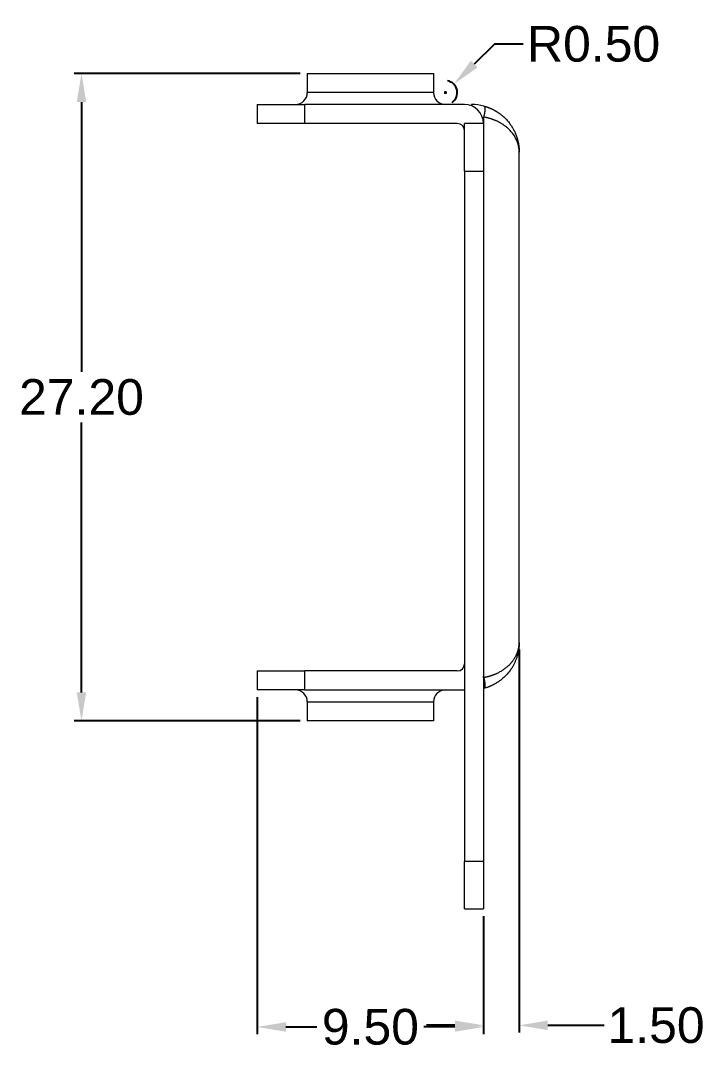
# Model space of a CAD drawing. Header units: millimetres. Extents: x 1920 to 4820, y 310 to 2320.
# Drawn here: x 2911.77 to 2940.45, y 2027.58 to 2070.85 of the extents above; entities that cross this region are included whole.
import ezdxf

# ---------------------------------------------------------------- set-up
doc = ezdxf.new("R2010")
doc.units = ezdxf.units.MM
doc.layers.add('core', color=7, linetype='Continuous', lineweight=20)
doc.layers.add('dim', color=82, linetype='Continuous', lineweight=9)
doc.styles.get("Standard").update_dxf_attribs({"font": 'arial.ttf'})
doc.dimstyles.new('副本 Standard', dxfattribs={"dimscale": 0.6, "dimtxt": 0.18, "dimasz": 0.18, "dimexe": 0.18, "dimexo": 0.0625, "dimgap": 0.09, "dimtad": 0, "dimtih": 1, "dimtoh": 1, "dimzin": 0, "dimdsep": 46, "dimtxsty": 'Standard', "dimcen": 0.09, "dimadec": 0, "dimazin": 0, "dimtfac": 1, "dimtofl": 0, "dimtmove": 0, "dimatfit": 3, "dimfxl": 0, "dimtolj": 1, "dimtzin": 0, "dimarcsym": 0})

# ---------------------------------------------------------------- blocks, each defined once
blk = doc.blocks.new('*D69')
at = {"layer": 'Defpoints', "color": 0, "transparency": 16777216}
for p in [(2923.815, 2068.625), (2914.33, 2041.425), (2923.815, 2041.425)]:
    blk.add_point(p, dxfattribs=at)
at = {"layer": 'dim', "color": 0, "lineweight": -2, "transparency": 16777216}
for p, q in [((2923.515, 2068.625), (2914.03, 2068.625)), ((2914.33, 2067.425), (2914.33, 2056.09)), ((2914.33, 2042.625), (2914.33, 2053.959)), ((2923.515, 2041.425), (2914.03, 2041.425))]:
    blk.add_line(p, q, dxfattribs=at)
at = {"layer": 'dim', "color": 0, "transparency": 16777216}
for points in [[(2914.13, 2067.425), (2914.53, 2067.425), (2914.33, 2068.625)], [(2914.13, 2042.625), (2914.53, 2042.625), (2914.33, 2041.425)]]:
    blk.add_solid(points, dxfattribs=at)
at = {"layer": 'dim', "color": 0, "transparency": 16777216, "insert": (2914.33, 2055.025), "char_height": 1.5, "attachment_point": 5}
blk.add_mtext('\\A1;27.20', dxfattribs=at)
blk = doc.blocks.new('*D70')
at = {"layer": 'Defpoints', "color": 0, "transparency": 16777216}
for p in [(2929.971, 2068.176), (2929.615, 2067.825)]:
    blk.add_point(p, dxfattribs=at)
at = {"layer": 'dim', "color": 0, "lineweight": -2, "transparency": 16777216}
for p, q in [((2931.677, 2069.863), (2930.824, 2069.02)), ((2932.877, 2069.863), (2931.677, 2069.863)), ((2929.561, 2067.825), (2929.669, 2067.825)), ((2929.615, 2067.771), (2929.615, 2067.879))]:
    blk.add_line(p, q, dxfattribs=at)
blk.add_arc((2929.615, 2067.825), 0.5, 304.3603, 79.0271, dxfattribs=at)
at = {"layer": 'dim', "color": 0, "transparency": 16777216}
blk.add_solid([(2930.683, 2069.162), (2930.965, 2068.878), (2929.971, 2068.176)], dxfattribs=at)
at = {"layer": 'dim', "color": 0, "transparency": 16777216, "insert": (2935.841, 2069.863), "char_height": 1.5, "attachment_point": 5}
blk.add_mtext('\\A1;R0.50', dxfattribs=at)
blk = doc.blocks.new('*D71')
at = {"layer": 'Defpoints', "color": 0, "transparency": 16777216}
for p in [(2921.715, 2042.725), (2931.215, 2033.525), (2931.215, 2028.568)]:
    blk.add_point(p, dxfattribs=at)
at = {"layer": 'dim', "color": 0, "lineweight": -2, "transparency": 16777216}
for p, q in [((2921.715, 2042.425), (2921.715, 2028.268)), ((2931.215, 2033.225), (2931.215, 2028.268)), ((2922.915, 2028.568), (2924.219, 2028.568)), ((2930.015, 2028.568), (2928.71, 2028.568))]:
    blk.add_line(p, q, dxfattribs=at)
at = {"layer": 'dim', "color": 0, "transparency": 16777216}
for points in [[(2922.915, 2028.768), (2922.915, 2028.368), (2921.715, 2028.568)], [(2930.015, 2028.768), (2930.015, 2028.368), (2931.215, 2028.568)]]:
    blk.add_solid(points, dxfattribs=at)
at = {"layer": 'dim', "color": 0, "transparency": 16777216, "insert": (2926.465, 2028.568), "char_height": 1.5, "attachment_point": 5}
blk.add_mtext('\\A1;9.50', dxfattribs=at)
blk = doc.blocks.new('*D72')
at = {"layer": 'Defpoints', "color": 0, "transparency": 16777216}
for p in [(2932.715, 2044.725), (2931.215, 2033.525), (2931.215, 2028.637)]:
    blk.add_point(p, dxfattribs=at)
at = {"layer": 'dim', "color": 0, "lineweight": -2, "transparency": 16777216}
for p, q in [((2932.715, 2044.425), (2932.715, 2028.337)), ((2931.215, 2033.225), (2931.215, 2028.337)), ((2930.015, 2028.637), (2928.815, 2028.637)), ((2933.915, 2028.637), (2936.288, 2028.637))]:
    blk.add_line(p, q, dxfattribs=at)
at = {"layer": 'dim', "color": 0, "transparency": 16777216}
for points in [[(2930.015, 2028.837), (2930.015, 2028.437), (2931.215, 2028.637)], [(2933.915, 2028.837), (2933.915, 2028.437), (2932.715, 2028.637)]]:
    blk.add_solid(points, dxfattribs=at)
at = {"layer": 'dim', "color": 0, "transparency": 16777216, "insert": (2938.463, 2028.637), "char_height": 1.5, "attachment_point": 5}
blk.add_mtext('\\A1;1.50', dxfattribs=at)

msp = doc.modelspace()

# ---------------------------------------------------------------- linework, layer by layer
at = {"layer": 'core'}
for p, q in [((2923.815, 2068.625), (2929.115, 2068.625)), ((2923.815, 2068.625), (2923.815, 2067.825)), ((2929.115, 2068.625), (2929.115, 2067.825)), ((2929.115, 2067.825), (2923.815, 2067.825)), ((2921.715, 2067.325), (2923.715, 2067.325)), ((2921.715, 2067.325), (2921.715, 2066.525)), ((2923.715, 2066.525), (2923.715, 2067.325)), ((2930.415, 2067.325), (2923.715, 2067.325)), ((2930.715, 2067.325), (2930.715, 2067.266)), ((2931.215, 2066.739), (2931.215, 2066.525)), ((2923.715, 2066.525), (2921.715, 2066.525)), ((2930.115, 2066.525), (2923.715, 2066.525)), ((2931.215, 2066.525), (2930.415, 2066.525)), ((2930.415, 2064.525), (2930.415, 2066.525)), ((2931.215, 2066.525), (2931.215, 2064.525)), ((2932.715, 2044.725), (2932.715, 2065.325)), ((2930.415, 2064.525), (2930.415, 2035.525)), ((2930.415, 2064.525), (2931.215, 2064.525)), ((2931.215, 2064.525), (2931.215, 2035.525)), ((2921.715, 2043.525), (2923.715, 2043.525)), ((2921.715, 2043.525), (2921.715, 2042.725)), ((2930.115, 2043.525), (2923.715, 2043.525)), ((2923.715, 2042.725), (2923.715, 2043.525)), ((2923.715, 2042.725), (2921.715, 2042.725)), ((2923.715, 2042.725), (2930.415, 2042.725)), ((2923.815, 2042.225), (2923.815, 2041.425)), ((2923.815, 2042.225), (2929.115, 2042.225)), ((2929.115, 2042.225), (2929.115, 2041.425)), ((2929.115, 2041.425), (2923.815, 2041.425)), ((2930.415, 2033.525), (2930.415, 2035.525)), ((2931.215, 2035.525), (2930.415, 2035.525)), ((2931.215, 2035.525), (2931.215, 2033.525)), ((2930.415, 2033.525), (2931.215, 2033.525))]:
    msp.add_line(p, q, dxfattribs=at)
for centre, radius, start, end in [((2923.315, 2067.825), 0.5, 270, 0), ((2929.615, 2067.825), 0.5, 180, 270), ((2930.415, 2066.525), 0.8, 0, 90), ((2930.715, 2065.325), 2, 74.9478, 90), ((2930.715, 2065.325), 1.5, 70.5288, 71.8348), ((2930.115, 2066.225), 0.3, 0, 90), ((2930.115, 2043.825), 0.3, 270, 0), ((2923.315, 2042.225), 0.5, 0, 90), ((2929.615, 2042.225), 0.5, 90, 180), ((2930.715, 2044.725), 2, 284.4774, 285.052)]:
    msp.add_arc(centre, radius, start, end, dxfattribs=at)
for points, knots in [([(2931.234, 2067.256), (2931.235, 2067.256), (2931.236, 2067.255), (2931.239, 2067.254), (2931.241, 2067.253), (2931.243, 2067.251), (2931.246, 2067.249), (2931.249, 2067.246), (2931.254, 2067.24), (2931.259, 2067.231), (2931.263, 2067.22), (2931.266, 2067.211), (2931.268, 2067.202), (2931.27, 2067.19), (2931.271, 2067.179), (2931.272, 2067.167), (2931.273, 2067.156), (2931.273, 2067.145), (2931.273, 2067.135), (2931.273, 2067.126), (2931.273, 2067.118), (2931.272, 2067.107), (2931.272, 2067.091), (2931.27, 2067.071), (2931.269, 2067.05), (2931.266, 2067.029), (2931.264, 2067.007), (2931.261, 2066.985), (2931.257, 2066.963), (2931.253, 2066.941), (2931.249, 2066.919), (2931.245, 2066.897), (2931.241, 2066.876), (2931.236, 2066.855), (2931.231, 2066.834), (2931.226, 2066.813), (2931.223, 2066.8), (2931.221, 2066.793)], [0, 0, 0, 0, 0.014864, 0.030792, 0.047806, 0.065928, 0.085178, 0.105578, 0.127149, 0.194761, 0.237467, 0.253958, 0.28956, 0.323052, 0.354321, 0.383276, 0.409848, 0.433986, 0.455654, 0.474824, 0.491481, 0.505612, 0.543005, 0.579956, 0.61641, 0.652314, 0.687613, 0.722251, 0.756178, 0.789357, 0.821782, 0.853448, 0.884349, 0.914471, 0.943798, 0.972314, 1, 1, 1, 1]), ([(2931.234, 2067.256), (2931.241, 2067.254), (2931.255, 2067.251), (2931.275, 2067.245), (2931.295, 2067.239), (2931.315, 2067.232), (2931.336, 2067.226), (2931.356, 2067.219), (2931.376, 2067.212), (2931.396, 2067.205), (2931.416, 2067.198), (2931.436, 2067.19), (2931.456, 2067.182), (2931.476, 2067.174), (2931.495, 2067.166), (2931.515, 2067.158), (2931.535, 2067.149), (2931.554, 2067.14), (2931.574, 2067.131), (2931.593, 2067.122), (2931.612, 2067.112), (2931.632, 2067.102), (2931.651, 2067.092), (2931.67, 2067.082), (2931.689, 2067.072), (2931.708, 2067.061), (2931.727, 2067.05), (2931.745, 2067.039), (2931.764, 2067.028), (2931.782, 2067.016), (2931.801, 2067.004), (2931.819, 2066.992), (2931.837, 2066.98), (2931.855, 2066.968), (2931.873, 2066.955), (2931.891, 2066.942), (2931.946, 2066.902), (2932.036, 2066.829), (2932.155, 2066.716), (2932.267, 2066.59), (2932.363, 2066.461), (2932.446, 2066.33), (2932.516, 2066.199), (2932.579, 2066.055), (2932.617, 2065.947), (2932.637, 2065.879), (2932.644, 2065.855), (2932.65, 2065.829), (2932.657, 2065.802), (2932.664, 2065.774), (2932.67, 2065.745), (2932.677, 2065.713), (2932.683, 2065.681), (2932.689, 2065.647), (2932.694, 2065.612), (2932.699, 2065.575), (2932.704, 2065.537), (2932.708, 2065.497), (2932.711, 2065.456), (2932.713, 2065.413), (2932.715, 2065.37), (2932.715, 2065.34), (2932.715, 2065.325)], [0, 0, 0, 0, 0.007039, 0.014102, 0.02119, 0.028302, 0.035439, 0.042602, 0.049789, 0.057003, 0.064242, 0.071507, 0.078798, 0.086116, 0.09346, 0.100832, 0.10823, 0.115656, 0.12311, 0.130591, 0.1381, 0.145638, 0.153203, 0.160798, 0.168421, 0.176073, 0.183754, 0.191465, 0.199205, 0.206975, 0.214775, 0.222605, 0.230465, 0.238356, 0.246277, 0.254229, 0.262212, 0.320541, 0.3818, 0.446042, 0.513308, 0.568648, 0.627938, 0.691191, 0.758419, 0.768067, 0.778285, 0.789074, 0.800433, 0.812362, 0.824861, 0.837931, 0.851571, 0.865782, 0.880563, 0.895914, 0.911836, 0.928328, 0.94539, 0.963023, 0.981226, 1, 1, 1, 1]), ([(2932.715, 2065.325), (2932.715, 2065.331), (2932.715, 2065.343), (2932.714, 2065.361), (2932.714, 2065.379), (2932.713, 2065.396), (2932.712, 2065.414), (2932.71, 2065.432), (2932.709, 2065.45), (2932.707, 2065.468), (2932.704, 2065.486), (2932.702, 2065.503), (2932.699, 2065.521), (2932.696, 2065.539), (2932.693, 2065.556), (2932.689, 2065.574), (2932.685, 2065.592), (2932.681, 2065.609), (2932.677, 2065.627), (2932.672, 2065.644), (2932.667, 2065.662), (2932.662, 2065.679), (2932.657, 2065.697), (2932.651, 2065.714), (2932.645, 2065.731), (2932.639, 2065.749), (2932.632, 2065.766), (2932.625, 2065.784), (2932.618, 2065.801), (2932.61, 2065.818), (2932.603, 2065.835), (2932.595, 2065.853), (2932.575, 2065.894), (2932.54, 2065.959), (2932.487, 2066.043), (2932.43, 2066.121), (2932.369, 2066.194), (2932.307, 2066.26), (2932.236, 2066.328), (2932.154, 2066.396), (2932.062, 2066.464), (2931.965, 2066.526), (2931.865, 2066.582), (2931.784, 2066.621), (2931.724, 2066.648), (2931.687, 2066.663), (2931.65, 2066.678), (2931.612, 2066.692), (2931.574, 2066.705), (2931.536, 2066.718), (2931.498, 2066.73), (2931.459, 2066.741), (2931.42, 2066.751), (2931.38, 2066.761), (2931.341, 2066.77), (2931.301, 2066.779), (2931.262, 2066.786), (2931.235, 2066.791), (2931.221, 2066.793)], [0, 0, 0, 0, 0.009504, 0.019013, 0.028527, 0.038047, 0.047573, 0.057103, 0.06664, 0.076181, 0.085729, 0.095281, 0.10484, 0.114404, 0.123973, 0.133548, 0.143129, 0.152715, 0.162307, 0.171905, 0.181508, 0.191118, 0.200732, 0.210353, 0.219979, 0.229611, 0.239249, 0.248893, 0.258543, 0.268198, 0.27786, 0.287527, 0.2972, 0.348267, 0.396945, 0.443243, 0.48717, 0.528735, 0.567951, 0.61769, 0.665786, 0.712273, 0.757189, 0.800577, 0.815567, 0.830432, 0.845176, 0.859799, 0.874305, 0.888696, 0.902974, 0.917143, 0.931204, 0.945161, 0.959016, 0.972772, 0.986433, 1, 1, 1, 1]), ([(2931.221, 2043.256), (2931.228, 2043.257), (2931.241, 2043.259), (2931.26, 2043.263), (2931.279, 2043.266), (2931.299, 2043.27), (2931.318, 2043.274), (2931.337, 2043.278), (2931.356, 2043.283), (2931.375, 2043.287), (2931.394, 2043.292), (2931.413, 2043.296), (2931.432, 2043.301), (2931.451, 2043.306), (2931.469, 2043.312), (2931.488, 2043.317), (2931.507, 2043.323), (2931.525, 2043.328), (2931.544, 2043.334), (2931.562, 2043.34), (2931.581, 2043.347), (2931.599, 2043.353), (2931.617, 2043.36), (2931.636, 2043.366), (2931.654, 2043.373), (2931.672, 2043.38), (2931.69, 2043.387), (2931.708, 2043.395), (2931.726, 2043.402), (2931.743, 2043.41), (2931.799, 2043.435), (2931.892, 2043.481), (2932.015, 2043.554), (2932.133, 2043.636), (2932.234, 2043.719), (2932.32, 2043.802), (2932.395, 2043.885), (2932.465, 2043.975), (2932.531, 2044.074), (2932.575, 2044.155), (2932.602, 2044.213), (2932.617, 2044.246), (2932.631, 2044.28), (2932.643, 2044.314), (2932.655, 2044.347), (2932.666, 2044.381), (2932.675, 2044.415), (2932.684, 2044.449), (2932.691, 2044.483), (2932.697, 2044.517), (2932.703, 2044.552), (2932.707, 2044.586), (2932.711, 2044.621), (2932.713, 2044.655), (2932.715, 2044.69), (2932.715, 2044.713), (2932.715, 2044.725)], [0, 0, 0, 0, 0.006538, 0.013097, 0.019678, 0.026281, 0.032907, 0.039555, 0.046226, 0.05292, 0.059638, 0.066381, 0.073147, 0.079938, 0.086754, 0.093595, 0.100461, 0.107354, 0.114272, 0.121217, 0.128188, 0.135187, 0.142213, 0.149266, 0.156347, 0.163456, 0.170593, 0.177759, 0.184953, 0.192177, 0.19943, 0.253891, 0.310764, 0.370126, 0.432049, 0.479382, 0.530105, 0.584239, 0.641799, 0.7028, 0.721534, 0.740247, 0.758938, 0.777607, 0.796255, 0.814882, 0.833487, 0.852071, 0.870634, 0.889177, 0.907698, 0.926199, 0.94468, 0.96314, 0.98158, 1, 1, 1, 1]), ([(2932.715, 2044.725), (2932.715, 2044.717), (2932.715, 2044.703), (2932.714, 2044.681), (2932.714, 2044.659), (2932.713, 2044.638), (2932.712, 2044.617), (2932.711, 2044.597), (2932.709, 2044.577), (2932.708, 2044.557), (2932.706, 2044.537), (2932.704, 2044.518), (2932.702, 2044.499), (2932.7, 2044.481), (2932.698, 2044.463), (2932.695, 2044.445), (2932.693, 2044.427), (2932.69, 2044.41), (2932.687, 2044.393), (2932.684, 2044.377), (2932.681, 2044.361), (2932.679, 2044.345), (2932.675, 2044.329), (2932.672, 2044.314), (2932.669, 2044.299), (2932.666, 2044.285), (2932.663, 2044.271), (2932.659, 2044.257), (2932.656, 2044.244), (2932.653, 2044.231), (2932.65, 2044.218), (2932.646, 2044.205), (2932.643, 2044.193), (2932.64, 2044.181), (2932.636, 2044.17), (2932.633, 2044.159), (2932.618, 2044.109), (2932.589, 2044.024), (2932.541, 2043.906), (2932.487, 2043.796), (2932.43, 2043.693), (2932.358, 2043.581), (2932.267, 2043.46), (2932.155, 2043.334), (2932.036, 2043.221), (2931.941, 2043.143), (2931.875, 2043.095), (2931.84, 2043.071), (2931.804, 2043.047), (2931.768, 2043.024), (2931.732, 2043.002), (2931.695, 2042.981), (2931.658, 2042.961), (2931.621, 2042.942), (2931.584, 2042.923), (2931.546, 2042.905), (2931.508, 2042.888), (2931.469, 2042.872), (2931.43, 2042.857), (2931.392, 2042.843), (2931.353, 2042.829), (2931.313, 2042.816), (2931.274, 2042.804), (2931.247, 2042.797), (2931.234, 2042.793)], [0, 0, 0, 0, 0.009189, 0.018243, 0.027163, 0.035948, 0.044599, 0.053115, 0.061497, 0.069744, 0.077857, 0.085835, 0.093679, 0.101388, 0.108963, 0.116403, 0.123709, 0.13088, 0.137917, 0.144819, 0.151587, 0.15822, 0.164719, 0.171083, 0.177313, 0.183408, 0.189369, 0.195195, 0.200887, 0.206444, 0.211867, 0.217155, 0.222309, 0.227328, 0.232213, 0.236964, 0.241579, 0.295674, 0.347227, 0.396246, 0.442735, 0.486701, 0.553956, 0.618193, 0.679456, 0.737795, 0.753287, 0.768663, 0.783924, 0.799071, 0.814106, 0.82903, 0.843844, 0.85855, 0.87315, 0.887644, 0.902034, 0.916323, 0.930511, 0.944599, 0.958591, 0.972487, 0.98629, 1, 1, 1, 1]), ([(2931.221, 2043.256), (2931.222, 2043.253), (2931.224, 2043.246), (2931.227, 2043.236), (2931.229, 2043.225), (2931.232, 2043.214), (2931.234, 2043.204), (2931.236, 2043.193), (2931.239, 2043.182), (2931.241, 2043.171), (2931.244, 2043.16), (2931.246, 2043.149), (2931.248, 2043.137), (2931.25, 2043.126), (2931.252, 2043.115), (2931.254, 2043.103), (2931.256, 2043.092), (2931.258, 2043.08), (2931.26, 2043.069), (2931.262, 2043.058), (2931.263, 2043.046), (2931.265, 2043.035), (2931.266, 2043.024), (2931.267, 2043.012), (2931.268, 2043.001), (2931.269, 2042.99), (2931.27, 2042.98), (2931.271, 2042.969), (2931.272, 2042.959), (2931.272, 2042.948), (2931.273, 2042.935), (2931.273, 2042.916), (2931.273, 2042.891), (2931.27, 2042.862), (2931.267, 2042.841), (2931.26, 2042.821), (2931.254, 2042.809), (2931.247, 2042.801), (2931.242, 2042.797), (2931.238, 2042.795), (2931.236, 2042.794), (2931.234, 2042.793)], [0, 0, 0, 0, 0.014217, 0.028662, 0.043331, 0.058223, 0.073336, 0.088666, 0.104212, 0.119971, 0.135942, 0.152122, 0.16851, 0.185106, 0.201907, 0.218914, 0.236127, 0.253546, 0.271168, 0.288987, 0.306995, 0.325186, 0.343552, 0.362086, 0.38078, 0.399626, 0.418617, 0.437745, 0.457002, 0.476381, 0.495876, 0.536064, 0.591706, 0.662325, 0.746883, 0.781802, 0.873137, 0.910018, 0.943381, 0.973337, 1, 1, 1, 1])]:
    msp.add_open_spline(points, degree=3, knots=knots, dxfattribs=at)
for points in [[(2931.215, 2066.739), (2931.215, 2066.745), (2931.215, 2066.758), (2931.218, 2066.776), (2931.22, 2066.788), (2931.221, 2066.793)], [(2931.221, 2043.256), (2931.22, 2043.262), (2931.218, 2043.273), (2931.215, 2043.292), (2931.215, 2043.304), (2931.215, 2043.311)]]:
    msp.add_open_spline(points, degree=3, dxfattribs=at)

# ---------------------------------------------------------------- dimensions: what is measured, and where the dimension line sits
at = {"layer": 'dim'}
dim = msp.add_radius_dim(center=(2929.615, 2067.825), mpoint=(2929.971, 2068.176), dimstyle='副本 Standard', override={"dimtxt": 2.5, "dimasz": 2, "dimexe": 0.49975, "dimexo": 0.49975, "dimgap": 0.49975}, dxfattribs=at)
dim.commit()
dim.dimension.update_dxf_attribs({"geometry": '*D70', "text_midpoint": (2935.841, 2069.863)})
dim = msp.add_linear_dim(base=(2914.33, 2041.425), p1=(2923.815, 2068.625), p2=(2923.815, 2041.425), angle=90, dimstyle='副本 Standard', override={"dimtxt": 2.5, "dimasz": 2, "dimexe": 0.49975, "dimexo": 0.49975, "dimgap": 0.49975}, dxfattribs=at)
dim.commit()
dim.dimension.update_dxf_attribs({"geometry": '*D69', "text_midpoint": (2914.33, 2055.025)})
dim = msp.add_linear_dim(base=(2931.215, 2028.637), p1=(2932.715, 2044.725), p2=(2931.215, 2033.525), dimstyle='副本 Standard', override={"dimtxt": 2.5, "dimasz": 2, "dimexe": 0.49975, "dimexo": 0.49975, "dimgap": 0.49975}, dxfattribs=at)
dim.commit()
dim.dimension.update_dxf_attribs({"geometry": '*D72', "text_midpoint": (2938.463, 2028.637), "dimtype": 160})
dim = msp.add_linear_dim(base=(2931.215, 2028.568), p1=(2921.715, 2042.725), p2=(2931.215, 2033.525), dimstyle='副本 Standard', override={"dimtxt": 2.5, "dimasz": 2, "dimexe": 0.49975, "dimexo": 0.49975, "dimgap": 0.49975}, dxfattribs=at)
dim.commit()
dim.dimension.update_dxf_attribs({"geometry": '*D71', "text_midpoint": (2926.465, 2028.568)})

doc.saveas('drawing.dxf')
